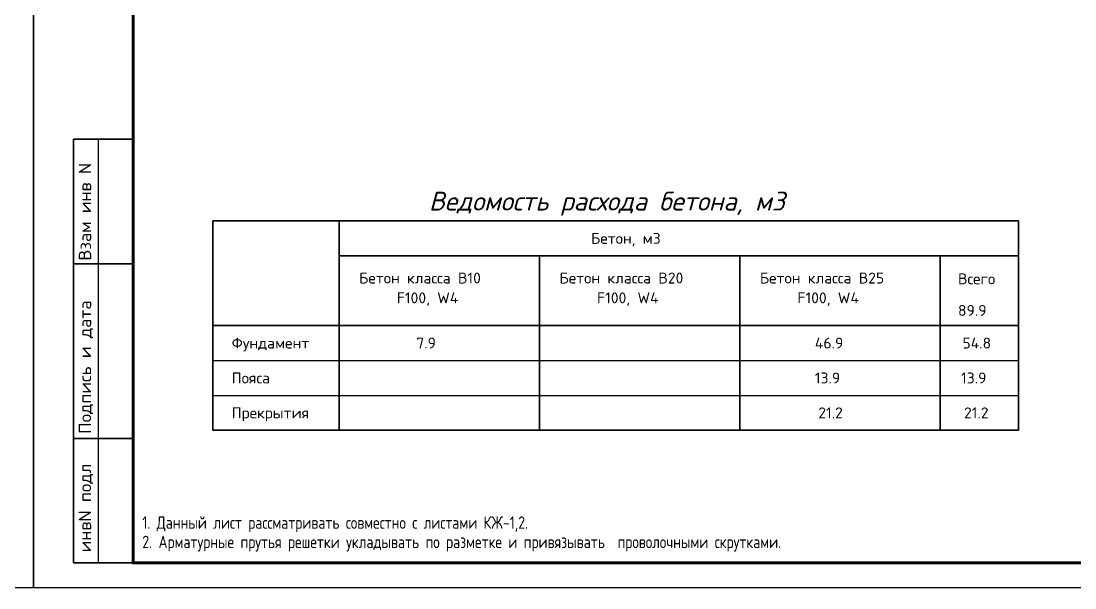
# Model space of a CAD drawing. Extents: x -12289450 to -10763036, y -7834513 to -6150123.
# Drawn here: x -10805286 to -10784123, y -7834513 to -7823144 of the extents above; entities that cross this region are included whole.
import ezdxf

# ---------------------------------------------------------------- set-up
doc = ezdxf.new("R2010")
doc.units = 0
doc.header["$LTSCALE"] = 25
for name, color, linetype in [('003-ТЕКСТ', 7, 'Continuous'), ('Annotation - Text', 7, 'Continuous'), ('ArchiCAD', 7, 'Continuous'), ('Новое', 51, 'Continuous')]:
    doc.layers.add(name, color=color, linetype=linetype)
doc.styles.add('gismo', font='isocpeui.ttf')
doc.styles.add('GOST 2.304', font='cs_gost2304.shx')
doc.styles.add('SIMP701', font='simplex701.shx')
doc.styles.get("Standard").update_dxf_attribs({"font": 'arial.ttf'})

msp = doc.modelspace()

# ---------------------------------------------------------------- linework, layer by layer
at = {"linetype": 'Continuous', "lineweight": 60, "ltscale": 75}
msp.add_lwpolyline([(-10803036.3, -7805313.4), (-10763536.4, -7805313.4), (-10763536.4, -7834013.3), (-10803036.3, -7834013.3)], close=True, dxfattribs=at)
at = {"linetype": 'Continuous', "lineweight": 35, "extrusion": (0, 1, 0)}
for points, elevation in [([(10801438.4, 0), (10785254.6, 0)], -7827152.8), ([(10798901.4, 0), (10785254.6, 0)], -7827852.7), ([(10801438.4, 0), (10785254.6, 0)], -7829252.4), ([(10801438.4, 0), (10785254.6, 0)], -7831351.9)]:
    msp.add_lwpolyline(points, dxfattribs=dict(at, elevation=elevation))
at = {"linetype": 'Continuous', "lineweight": 35, "extrusion": (1, 0, 0)}
for points, elevation in [([(-7827152.8, 0), (-7831351.9, 0)], -10801438.4), ([(-7827152.8, 0), (-7831351.9, 0)], -10798901.4), ([(-7827152.8, 0), (-7831351.9, 0)], -10785254.6), ([(-7827852.7, 0), (-7831351.9, 0)], -10794877.4), ([(-7827852.7, 0), (-7831351.9, 0)], -10790853.3), ([(-7827852.7, 0), (-7831351.9, 0)], -10786829.2)]:
    msp.add_lwpolyline(points, dxfattribs=dict(at, elevation=elevation))
at = {"linetype": 'Continuous', "ltscale": 75, "extrusion": (0, 1, 0)}
for elevation in [-7829952.2, -7830652, -7831351.9, -7831351.9, -7831351.9]:
    msp.add_lwpolyline([(10801438.4, 0), (10785254.6, 0)], dxfattribs=dict(at, elevation=elevation))
at = {"layer": 'ArchiCAD', "color": 7, "linetype": 'Continuous', "lineweight": 35}
for p, q in [((-10804236.2, -7825513.4), (-10803036.2, -7825513.4)), ((-10804236.2, -7825513.4), (-10804236.2, -7834013.3)), ((-10804236.2, -7828013.4), (-10803036.3, -7828013.4)), ((-10804236.2, -7831513.3), (-10803036.3, -7831513.3)), ((-10804236.2, -7834013.3), (-10803036.3, -7834013.3))]:
    msp.add_line(p, q, dxfattribs=at)
at = {"layer": 'Новое', "color": 7, "linetype": 'Continuous'}
msp.add_line((-10803736.2, -7825513.4), (-10803736.2, -7834013.3), dxfattribs=at)
for points in [[(-10847036.1, -7804813.4), (-10805036.2, -7804813.4), (-10805036.2, -7834513.3), (-10847036.1, -7834513.3)], [(-10847036.1, -7804813.4), (-10805036.2, -7804813.4), (-10805036.2, -7834513.3), (-10847036.1, -7834513.3)], [(-10805036.2, -7804813.4), (-10763036.4, -7804813.4), (-10763036.4, -7834513.3), (-10805036.2, -7834513.3)], [(-10805036.2, -7804813.4), (-10763036.4, -7804813.4), (-10763036.4, -7834513.3), (-10805036.2, -7834513.3)]]:
    msp.add_lwpolyline(points, close=True, dxfattribs=at)

# ---------------------------------------------------------------- texts
at = {"color": 5, "linetype": 'Continuous', "ltscale": 20, "style": 'GOST 2.304'}
for s, p in [('1. Данный лист рассматривать совместно с листами КЖ-1,2.', (-10802851.4, -7833328.3)), ('2. Арматурные прутья решетки укладывать по разметке и привязывать  проволочными скрутками.', (-10802851.4, -7833715.6))]:
    msp.add_text(s, height=250, dxfattribs=at).set_placement(p)
at = {"color": 7, "linetype": 'Continuous', "ltscale": 75, "char_height": 218.7, "attachment_point": 1}
for s, insert, width in [('{\\Fsimplex|c204;Бетон, м3\\Fsimplex|c0; }', (-10793841, -7827393.4), 6986.271), ('{\\Fsimplex|c204;Бетон\\Fsimplex|c0; \\Fsimplex|c204;\\C256;класса В\\Fsimplex|c0;10}', (-10798497.5, -7828188.9), 6986.271), ('{\\Fsimplex|c204;Бетон\\Fsimplex|c0; \\Fsimplex|c204;\\C256;класса В\\Fsimplex|c0;2\\Fsimplex|c204;0}', (-10794473.5, -7828188.9), 6986.271), ('{\\Fsimplex|c204;Бетон\\Fsimplex|c0; \\Fsimplex|c204;\\C256;класса В\\Fsimplex|c0;25}', (-10790449.4, -7828188.9), 6986.271), ('{\\Fsimplex|c204;Всего}', (-10786472, -7828204.6), 2791.029), ('{\\Fsimplex|c0;\\C256;F100, W4}', (-10797741.5, -7828586), 6986.271), ('{\\Fsimplex|c0;\\C256;F100, W4}', (-10793720.9, -7828586), 6986.271), ('{\\Fsimplex|c0;\\C256;F100, W4}', (-10789696.9, -7828586), 6986.271), ('{\\Fsimplex|c0;89.9}', (-10786471.3, -7828838.7), 2155.757), ('\\Fsimplex.shx;\\W1.0000000000;\\T1.0000000000;\\o\\lФундамент', (-10801057.7, -7829492.9), 2155.757), ('{\\Fsimplex|c0;7.9}', (-10797349.3, -7829492.9), 2155.757), ('{\\Fsimplex|c0;46.9}', (-10789345, -7829492.9), 2155.757), ('{\\Fsimplex|c0;54.8}', (-10786381.5, -7829492.9), 2155.757), ('{\\Fsimplex|c204;Пояса }', (-10801057.7, -7830192.8), 2155.757), ('{\\Fsimplex|c0;13.9}', (-10789345, -7830192.8), 2155.757), ('{\\Fsimplex|c0;13.9}', (-10786409.3, -7830192.8), 2155.757), ('{\\Fsimplex|c204;Прекрытия}', (-10801057.7, -7830892.6), 2155.757), ('{\\Fsimplex|c0;21.2}', (-10789276.7, -7830892.6), 2155.757), ('{\\Fsimplex|c0;21.2}', (-10786350.4, -7830892.6), 2155.757)]:
    msp.add_mtext(s, dxfattribs=dict(at, insert=insert, width=width))
at = {"layer": '003-ТЕКСТ', "lineweight": 30, "style": 'SIMP701'}
for s, height, p in [('Взам инв N', 250, (-10803878, -7827948.9)), ('Подпись и дата', 249.996, (-10803878.1, -7831422.7)), ('инвN подл', 250, (-10803878.1, -7833800.6))]:
    msp.add_text(s, height=height, rotation=90, dxfattribs=at).set_placement(p)
at = {"layer": 'Annotation - Text', "color": 0, "lineweight": 25, "style": 'gismo'}
msp.add_text('Ведомость расхода бетона, м3 ', height=378, dxfattribs=at).set_placement((-10797095.4, -7826944.3))

doc.saveas('drawing.dxf')
